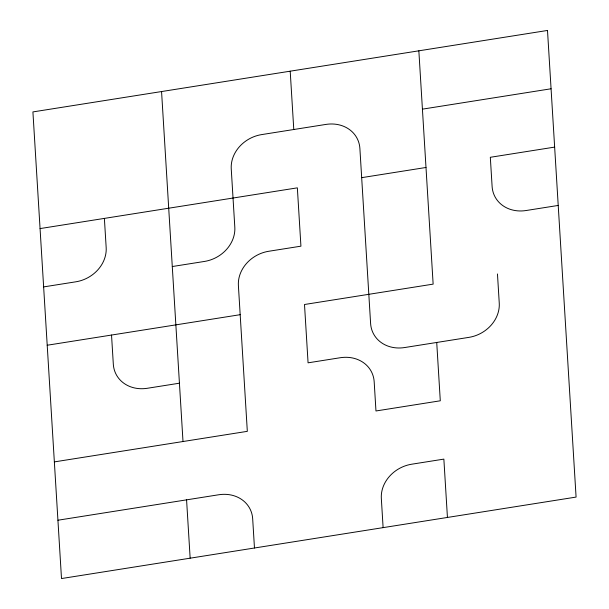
<?xml version="1.0" encoding="UTF-8"?>
<svg xmlns="http://www.w3.org/2000/svg" width="609" height="609" viewBox="0 0 609 609"><rect width="100%" height="100%" fill="white"/><g stroke="black" fill="none" stroke-linecap="round" stroke-linejoin="round"><path stroke-width="0.91" d="M422.425 109.148L551.069 88.777M40.065 228.581L297.352 187.846L300.93 246.173L268.767 251.266A33.084 28.623 -27.1 0 0 238.393 285.522L247.323 431.339L54.361 461.896M361.677 177.661L425.995 167.475M554.639 147.104L490.321 157.289L492.11 186.453A33.084 28.623 -27.1 0 0 526.054 210.531L558.217 205.439M43.635 286.908L75.798 281.815A33.084 28.623 -27.1 0 0 106.172 247.558L104.383 218.395M172.278 266.536L204.441 261.444A33.084 28.623 -27.1 0 0 234.815 227.187L231.245 168.86A33.084 28.623 -27.1 0 1 261.619 134.604L325.937 124.419A33.084 28.623 -27.1 0 1 359.889 148.497L370.607 323.478A33.084 28.623 -27.1 0 0 404.559 347.556L468.877 337.371A33.084 28.623 -27.1 0 0 499.251 303.115L497.469 273.951M47.213 345.234L240.174 314.686M179.427 383.198L147.264 388.291A33.084 28.623 -27.1 0 1 113.32 364.212L111.531 335.049M57.931 520.223L218.738 494.759A33.084 28.623 -27.1 0 1 252.682 518.838L254.471 548.001M418.847 50.821L433.144 284.129L304.5 304.5L308.07 362.827L340.233 357.734A33.084 28.623 -27.1 0 1 374.185 381.813L375.966 410.976L440.292 400.791L436.722 342.464M447.44 517.444L443.862 459.117L411.707 464.21A33.084 28.623 -27.1 0 0 381.333 498.466L383.114 527.63M290.204 71.184L293.782 129.511M161.56 91.556L183.005 441.525M186.575 499.852L190.153 558.179M547.499 30.45L32.916 111.919L61.501 578.55L576.084 497.081L547.499 30.45"/></g></svg>
